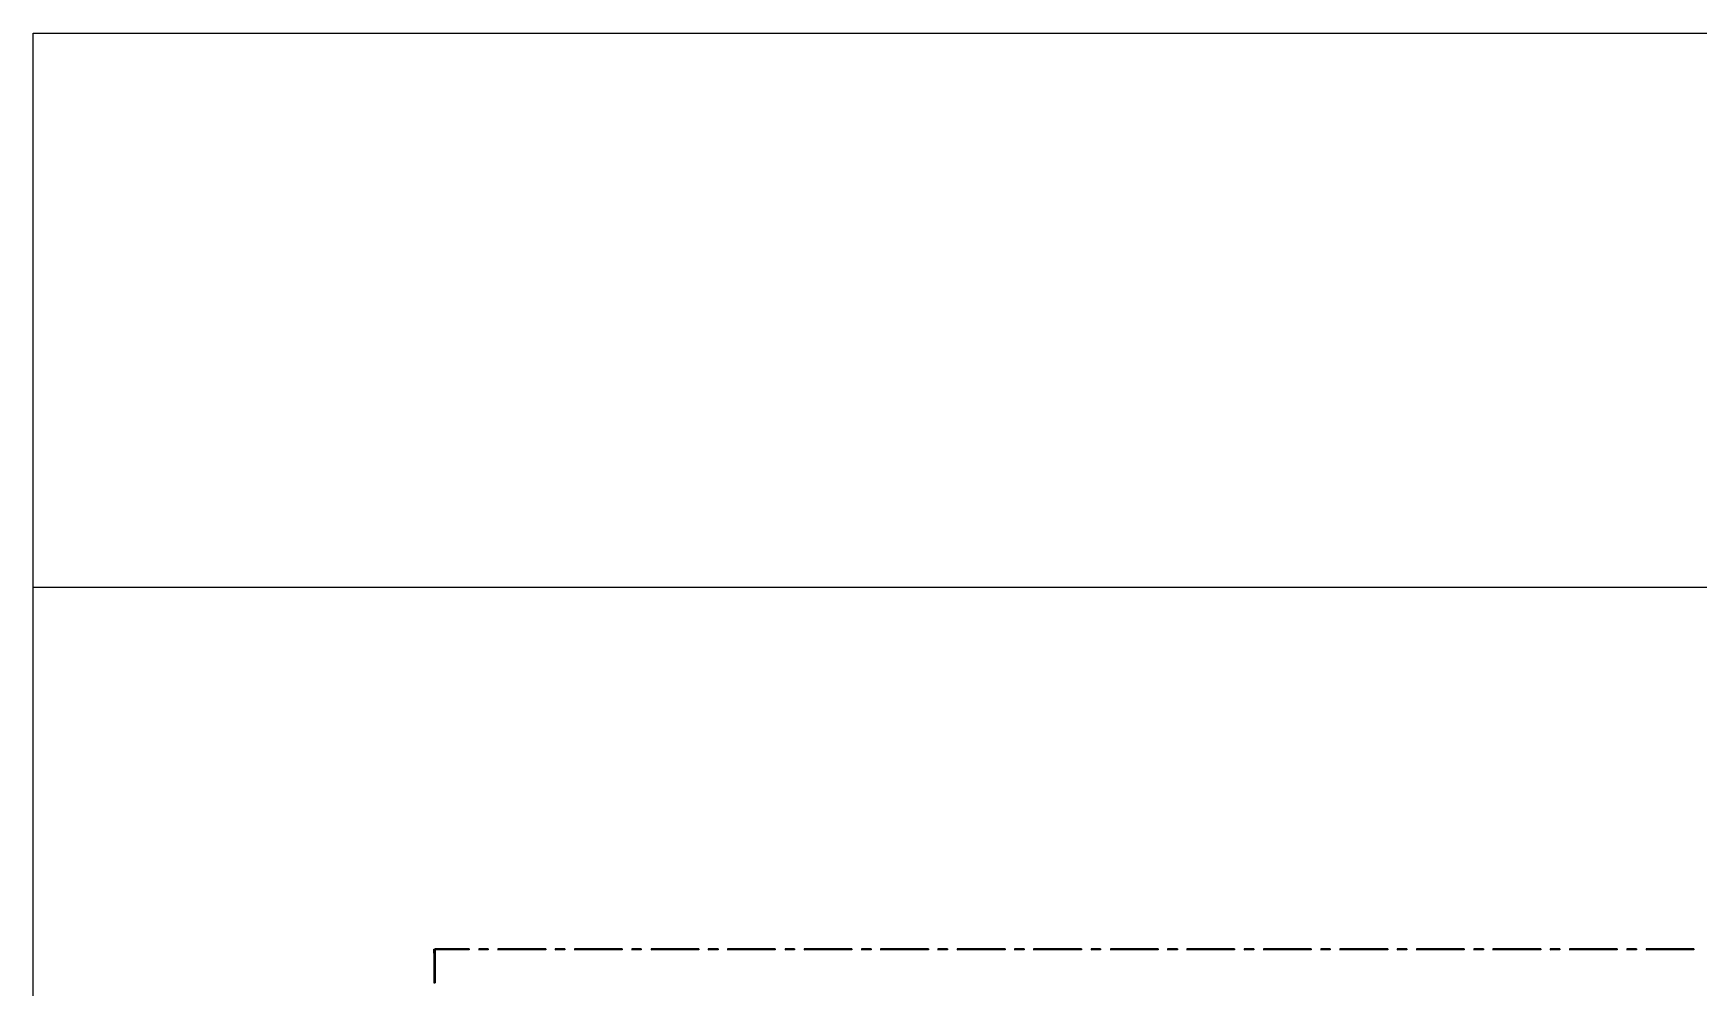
# Model space of a CAD drawing. Header units: feet. Extents: x 2272 to 4893, y 337 to 2916.
# Drawn here: x 2720 to 3261, y 2606 to 2916 of the extents above; entities that cross this region are included whole.
import ezdxf

# ---------------------------------------------------------------- set-up
doc = ezdxf.new("R2010")
doc.units = ezdxf.units.FT

msp = doc.modelspace()

# ---------------------------------------------------------------- hatches: boundary and pattern name
at = {"true_color": 0x999999, "transparency": 33554687}
h = msp.add_hatch(color=253, dxfattribs=at)
h.paths.add_polyline_path([(2850.24, 2607.149), (2850.664, 2607.149), (2850.24, 2618.092)])
h.paths.add_polyline_path([(2850.664, 2607.149), (2850.24, 2618.092), (2850.664, 2618.092)])
h = msp.add_hatch(color=253, dxfattribs=at)
h.paths.add_polyline_path([(2850.24, 2607.149), (2850.664, 2607.149), (2850.24, 2618.092)])
h.paths.add_polyline_path([(2850.664, 2607.149), (2850.24, 2618.092), (2850.664, 2618.092)])
h = msp.add_hatch(color=253, dxfattribs=at)
h.paths.add_polyline_path([(2850.501, 2618.255), (2850.501, 2617.863), (2861.705, 2618.255)])
h.paths.add_polyline_path([(2850.501, 2617.863), (2861.705, 2618.255), (2861.705, 2617.863)])
h = msp.add_hatch(color=253, dxfattribs=at)
h.paths.add_polyline_path([(2850.501, 2618.255), (2850.501, 2617.863), (2861.705, 2618.255)])
h.paths.add_polyline_path([(2850.501, 2617.863), (2861.705, 2618.255), (2861.705, 2617.863)])
h = msp.add_hatch(color=253, dxfattribs=at)
h.paths.add_polyline_path([(2864.808, 2618.255), (2864.808, 2617.863), (2867.911, 2618.255)])
h.paths.add_polyline_path([(2864.808, 2617.863), (2867.911, 2618.255), (2867.911, 2617.863)])
h = msp.add_hatch(color=253, dxfattribs=at)
h.paths.add_polyline_path([(2864.808, 2618.255), (2864.808, 2617.863), (2867.911, 2618.255)])
h.paths.add_polyline_path([(2864.808, 2617.863), (2867.911, 2618.255), (2867.911, 2617.863)])
h = msp.add_hatch(color=253, dxfattribs=at)
h.paths.add_polyline_path([(2870.981, 2618.255), (2870.981, 2617.863), (2886.529, 2618.255)])
h.paths.add_polyline_path([(2870.981, 2617.863), (2886.529, 2618.255), (2886.529, 2617.863)])
h = msp.add_hatch(color=253, dxfattribs=at)
h.paths.add_polyline_path([(2870.981, 2618.255), (2870.981, 2617.863), (2886.529, 2618.255)])
h.paths.add_polyline_path([(2870.981, 2617.863), (2886.529, 2618.255), (2886.529, 2617.863)])
h = msp.add_hatch(color=253, dxfattribs=at)
h.paths.add_polyline_path([(2889.633, 2618.255), (2889.633, 2617.863), (2892.736, 2618.255)])
h.paths.add_polyline_path([(2889.633, 2617.863), (2892.736, 2618.255), (2892.736, 2617.863)])
h = msp.add_hatch(color=253, dxfattribs=at)
h.paths.add_polyline_path([(2889.633, 2618.255), (2889.633, 2617.863), (2892.736, 2618.255)])
h.paths.add_polyline_path([(2889.633, 2617.863), (2892.736, 2618.255), (2892.736, 2617.863)])
h = msp.add_hatch(color=253, dxfattribs=at)
h.paths.add_polyline_path([(2895.839, 2618.255), (2895.839, 2617.863), (2911.387, 2618.255)])
h.paths.add_polyline_path([(2895.839, 2617.863), (2911.387, 2618.255), (2911.387, 2617.863)])
h = msp.add_hatch(color=253, dxfattribs=at)
h.paths.add_polyline_path([(2895.839, 2618.255), (2895.839, 2617.863), (2911.387, 2618.255)])
h.paths.add_polyline_path([(2895.839, 2617.863), (2911.387, 2618.255), (2911.387, 2617.863)])
h = msp.add_hatch(color=253, dxfattribs=at)
h.paths.add_polyline_path([(2914.457, 2618.255), (2914.457, 2617.863), (2917.56, 2618.255)])
h.paths.add_polyline_path([(2914.457, 2617.863), (2917.56, 2618.255), (2917.56, 2617.863)])
h = msp.add_hatch(color=253, dxfattribs=at)
h.paths.add_polyline_path([(2914.457, 2618.255), (2914.457, 2617.863), (2917.56, 2618.255)])
h.paths.add_polyline_path([(2914.457, 2617.863), (2917.56, 2618.255), (2917.56, 2617.863)])
h = msp.add_hatch(color=253, dxfattribs=at)
h.paths.add_polyline_path([(2920.729, 2618.255), (2920.729, 2617.863), (2936.212, 2618.255)])
h.paths.add_polyline_path([(2920.729, 2617.863), (2936.212, 2618.255), (2936.212, 2617.863)])
h = msp.add_hatch(color=253, dxfattribs=at)
h.paths.add_polyline_path([(2920.729, 2618.255), (2920.729, 2617.863), (2936.212, 2618.255)])
h.paths.add_polyline_path([(2920.729, 2617.863), (2936.212, 2618.255), (2936.212, 2617.863)])
h = msp.add_hatch(color=253, dxfattribs=at)
h.paths.add_polyline_path([(2939.315, 2618.255), (2939.315, 2617.863), (2942.483, 2618.255)])
h.paths.add_polyline_path([(2939.315, 2617.863), (2942.483, 2618.255), (2942.483, 2617.863)])
h = msp.add_hatch(color=253, dxfattribs=at)
h.paths.add_polyline_path([(2939.315, 2618.255), (2939.315, 2617.863), (2942.483, 2618.255)])
h.paths.add_polyline_path([(2939.315, 2617.863), (2942.483, 2618.255), (2942.483, 2617.863)])
h = msp.add_hatch(color=253, dxfattribs=at)
h.paths.add_polyline_path([(2945.586, 2618.255), (2945.586, 2617.863), (2961.036, 2618.255)])
h.paths.add_polyline_path([(2945.586, 2617.863), (2961.036, 2618.255), (2961.036, 2617.863)])
h = msp.add_hatch(color=253, dxfattribs=at)
h.paths.add_polyline_path([(2945.586, 2618.255), (2945.586, 2617.863), (2961.036, 2618.255)])
h.paths.add_polyline_path([(2945.586, 2617.863), (2961.036, 2618.255), (2961.036, 2617.863)])
h = msp.add_hatch(color=253, dxfattribs=at)
h.paths.add_polyline_path([(2964.237, 2618.255), (2964.237, 2617.863), (2967.308, 2618.255)])
h.paths.add_polyline_path([(2964.237, 2617.863), (2967.308, 2618.255), (2967.308, 2617.863)])
h = msp.add_hatch(color=253, dxfattribs=at)
h.paths.add_polyline_path([(2964.237, 2618.255), (2964.237, 2617.863), (2967.308, 2618.255)])
h.paths.add_polyline_path([(2964.237, 2617.863), (2967.308, 2618.255), (2967.308, 2617.863)])
h = msp.add_hatch(color=253, dxfattribs=at)
h.paths.add_polyline_path([(2970.411, 2618.255), (2970.411, 2617.863), (2985.959, 2618.255)])
h.paths.add_polyline_path([(2970.411, 2617.863), (2985.959, 2618.255), (2985.959, 2617.863)])
h = msp.add_hatch(color=253, dxfattribs=at)
h.paths.add_polyline_path([(2970.411, 2618.255), (2970.411, 2617.863), (2985.959, 2618.255)])
h.paths.add_polyline_path([(2970.411, 2617.863), (2985.959, 2618.255), (2985.959, 2617.863)])
h = msp.add_hatch(color=253, dxfattribs=at)
h.paths.add_polyline_path([(2989.062, 2618.255), (2989.062, 2617.863), (2992.165, 2618.255)])
h.paths.add_polyline_path([(2989.062, 2617.863), (2992.165, 2618.255), (2992.165, 2617.863)])
h = msp.add_hatch(color=253, dxfattribs=at)
h.paths.add_polyline_path([(2989.062, 2618.255), (2989.062, 2617.863), (2992.165, 2618.255)])
h.paths.add_polyline_path([(2989.062, 2617.863), (2992.165, 2618.255), (2992.165, 2617.863)])
h = msp.add_hatch(color=253, dxfattribs=at)
h.paths.add_polyline_path([(2995.236, 2618.255), (2995.236, 2617.863), (3010.817, 2618.255)])
h.paths.add_polyline_path([(2995.236, 2617.863), (3010.817, 2618.255), (3010.817, 2617.863)])
h = msp.add_hatch(color=253, dxfattribs=at)
h.paths.add_polyline_path([(2995.236, 2618.255), (2995.236, 2617.863), (3010.817, 2618.255)])
h.paths.add_polyline_path([(2995.236, 2617.863), (3010.817, 2618.255), (3010.817, 2617.863)])
h = msp.add_hatch(color=253, dxfattribs=at)
h.paths.add_polyline_path([(3013.887, 2618.255), (3013.887, 2617.863), (3016.99, 2618.255)])
h.paths.add_polyline_path([(3013.887, 2617.863), (3016.99, 2618.255), (3016.99, 2617.863)])
h = msp.add_hatch(color=253, dxfattribs=at)
h.paths.add_polyline_path([(3013.887, 2618.255), (3013.887, 2617.863), (3016.99, 2618.255)])
h.paths.add_polyline_path([(3013.887, 2617.863), (3016.99, 2618.255), (3016.99, 2617.863)])
h = msp.add_hatch(color=253, dxfattribs=at)
h.paths.add_polyline_path([(3020.093, 2618.255), (3020.093, 2617.863), (3035.641, 2618.255)])
h.paths.add_polyline_path([(3020.093, 2617.863), (3035.641, 2618.255), (3035.641, 2617.863)])
h = msp.add_hatch(color=253, dxfattribs=at)
h.paths.add_polyline_path([(3020.093, 2618.255), (3020.093, 2617.863), (3035.641, 2618.255)])
h.paths.add_polyline_path([(3020.093, 2617.863), (3035.641, 2618.255), (3035.641, 2617.863)])
h = msp.add_hatch(color=253, dxfattribs=at)
h.paths.add_polyline_path([(3038.744, 2618.255), (3038.744, 2617.863), (3041.815, 2618.255)])
h.paths.add_polyline_path([(3038.744, 2617.863), (3041.815, 2618.255), (3041.815, 2617.863)])
h = msp.add_hatch(color=253, dxfattribs=at)
h.paths.add_polyline_path([(3038.744, 2618.255), (3038.744, 2617.863), (3041.815, 2618.255)])
h.paths.add_polyline_path([(3038.744, 2617.863), (3041.815, 2618.255), (3041.815, 2617.863)])
h = msp.add_hatch(color=253, dxfattribs=at)
h.paths.add_polyline_path([(3044.918, 2618.255), (3044.918, 2617.863), (3060.466, 2618.255)])
h.paths.add_polyline_path([(3044.918, 2617.863), (3060.466, 2618.255), (3060.466, 2617.863)])
h = msp.add_hatch(color=253, dxfattribs=at)
h.paths.add_polyline_path([(3044.918, 2618.255), (3044.918, 2617.863), (3060.466, 2618.255)])
h.paths.add_polyline_path([(3044.918, 2617.863), (3060.466, 2618.255), (3060.466, 2617.863)])
h = msp.add_hatch(color=253, dxfattribs=at)
h.paths.add_polyline_path([(3063.569, 2618.255), (3063.569, 2617.863), (3066.672, 2618.255)])
h.paths.add_polyline_path([(3063.569, 2617.863), (3066.672, 2618.255), (3066.672, 2617.863)])
h = msp.add_hatch(color=253, dxfattribs=at)
h.paths.add_polyline_path([(3063.569, 2618.255), (3063.569, 2617.863), (3066.672, 2618.255)])
h.paths.add_polyline_path([(3063.569, 2617.863), (3066.672, 2618.255), (3066.672, 2617.863)])
h = msp.add_hatch(color=253, dxfattribs=at)
h.paths.add_polyline_path([(3069.841, 2618.255), (3069.841, 2617.863), (3085.324, 2618.255)])
h.paths.add_polyline_path([(3069.841, 2617.863), (3085.324, 2618.255), (3085.324, 2617.863)])
h = msp.add_hatch(color=253, dxfattribs=at)
h.paths.add_polyline_path([(3069.841, 2618.255), (3069.841, 2617.863), (3085.324, 2618.255)])
h.paths.add_polyline_path([(3069.841, 2617.863), (3085.324, 2618.255), (3085.324, 2617.863)])
h = msp.add_hatch(color=253, dxfattribs=at)
h.paths.add_polyline_path([(3088.394, 2618.255), (3088.394, 2617.863), (3091.595, 2618.255)])
h.paths.add_polyline_path([(3088.394, 2617.863), (3091.595, 2618.255), (3091.595, 2617.863)])
h = msp.add_hatch(color=253, dxfattribs=at)
h.paths.add_polyline_path([(3088.394, 2618.255), (3088.394, 2617.863), (3091.595, 2618.255)])
h.paths.add_polyline_path([(3088.394, 2617.863), (3091.595, 2618.255), (3091.595, 2617.863)])
h = msp.add_hatch(color=253, dxfattribs=at)
h.paths.add_polyline_path([(3094.666, 2618.255), (3094.666, 2617.863), (3110.148, 2618.255)])
h.paths.add_polyline_path([(3094.666, 2617.863), (3110.148, 2618.255), (3110.148, 2617.863)])
h = msp.add_hatch(color=253, dxfattribs=at)
h.paths.add_polyline_path([(3094.666, 2618.255), (3094.666, 2617.863), (3110.148, 2618.255)])
h.paths.add_polyline_path([(3094.666, 2617.863), (3110.148, 2618.255), (3110.148, 2617.863)])
h = msp.add_hatch(color=253, dxfattribs=at)
h.paths.add_polyline_path([(3113.317, 2618.255), (3113.317, 2617.863), (3116.42, 2618.255)])
h.paths.add_polyline_path([(3113.317, 2617.863), (3116.42, 2618.255), (3116.42, 2617.863)])
h = msp.add_hatch(color=253, dxfattribs=at)
h.paths.add_polyline_path([(3113.317, 2618.255), (3113.317, 2617.863), (3116.42, 2618.255)])
h.paths.add_polyline_path([(3113.317, 2617.863), (3116.42, 2618.255), (3116.42, 2617.863)])
h = msp.add_hatch(color=253, dxfattribs=at)
h.paths.add_polyline_path([(3119.523, 2618.255), (3119.523, 2617.863), (3135.071, 2618.255)])
h.paths.add_polyline_path([(3119.523, 2617.863), (3135.071, 2618.255), (3135.071, 2617.863)])
h = msp.add_hatch(color=253, dxfattribs=at)
h.paths.add_polyline_path([(3119.523, 2618.255), (3119.523, 2617.863), (3135.071, 2618.255)])
h.paths.add_polyline_path([(3119.523, 2617.863), (3135.071, 2618.255), (3135.071, 2617.863)])
h = msp.add_hatch(color=253, dxfattribs=at)
h.paths.add_polyline_path([(3138.142, 2618.255), (3138.142, 2617.863), (3141.245, 2618.255)])
h.paths.add_polyline_path([(3138.142, 2617.863), (3141.245, 2618.255), (3141.245, 2617.863)])
h = msp.add_hatch(color=253, dxfattribs=at)
h.paths.add_polyline_path([(3138.142, 2618.255), (3138.142, 2617.863), (3141.245, 2618.255)])
h.paths.add_polyline_path([(3138.142, 2617.863), (3141.245, 2618.255), (3141.245, 2617.863)])
h = msp.add_hatch(color=253, dxfattribs=at)
h.paths.add_polyline_path([(3144.348, 2618.255), (3144.348, 2617.863), (3159.896, 2618.255)])
h.paths.add_polyline_path([(3144.348, 2617.863), (3159.896, 2618.255), (3159.896, 2617.863)])
h = msp.add_hatch(color=253, dxfattribs=at)
h.paths.add_polyline_path([(3144.348, 2618.255), (3144.348, 2617.863), (3159.896, 2618.255)])
h.paths.add_polyline_path([(3144.348, 2617.863), (3159.896, 2618.255), (3159.896, 2617.863)])
h = msp.add_hatch(color=253, dxfattribs=at)
h.paths.add_polyline_path([(3162.999, 2618.255), (3162.999, 2617.863), (3166.069, 2618.255)])
h.paths.add_polyline_path([(3162.999, 2617.863), (3166.069, 2618.255), (3166.069, 2617.863)])
h = msp.add_hatch(color=253, dxfattribs=at)
h.paths.add_polyline_path([(3162.999, 2618.255), (3162.999, 2617.863), (3166.069, 2618.255)])
h.paths.add_polyline_path([(3162.999, 2617.863), (3166.069, 2618.255), (3166.069, 2617.863)])
h = msp.add_hatch(color=253, dxfattribs=at)
h.paths.add_polyline_path([(3169.172, 2618.255), (3169.172, 2617.863), (3184.721, 2618.255)])
h.paths.add_polyline_path([(3169.172, 2617.863), (3184.721, 2618.255), (3184.721, 2617.863)])
h = msp.add_hatch(color=253, dxfattribs=at)
h.paths.add_polyline_path([(3169.172, 2618.255), (3169.172, 2617.863), (3184.721, 2618.255)])
h.paths.add_polyline_path([(3169.172, 2617.863), (3184.721, 2618.255), (3184.721, 2617.863)])
h = msp.add_hatch(color=253, dxfattribs=at)
h.paths.add_polyline_path([(3187.824, 2618.255), (3187.824, 2617.863), (3190.927, 2618.255)])
h.paths.add_polyline_path([(3187.824, 2617.863), (3190.927, 2618.255), (3190.927, 2617.863)])
h = msp.add_hatch(color=253, dxfattribs=at)
h.paths.add_polyline_path([(3187.824, 2618.255), (3187.824, 2617.863), (3190.927, 2618.255)])
h.paths.add_polyline_path([(3187.824, 2617.863), (3190.927, 2618.255), (3190.927, 2617.863)])
h = msp.add_hatch(color=253, dxfattribs=at)
h.paths.add_polyline_path([(3194.03, 2618.255), (3194.03, 2617.863), (3209.578, 2618.255)])
h.paths.add_polyline_path([(3194.03, 2617.863), (3209.578, 2618.255), (3209.578, 2617.863)])
h = msp.add_hatch(color=253, dxfattribs=at)
h.paths.add_polyline_path([(3194.03, 2618.255), (3194.03, 2617.863), (3209.578, 2618.255)])
h.paths.add_polyline_path([(3194.03, 2617.863), (3209.578, 2618.255), (3209.578, 2617.863)])
h = msp.add_hatch(color=253, dxfattribs=at)
h.paths.add_polyline_path([(3212.649, 2618.255), (3212.649, 2617.863), (3215.752, 2618.255)])
h.paths.add_polyline_path([(3212.649, 2617.863), (3215.752, 2618.255), (3215.752, 2617.863)])
h = msp.add_hatch(color=253, dxfattribs=at)
h.paths.add_polyline_path([(3212.649, 2618.255), (3212.649, 2617.863), (3215.752, 2618.255)])
h.paths.add_polyline_path([(3212.649, 2617.863), (3215.752, 2618.255), (3215.752, 2617.863)])
h = msp.add_hatch(color=253, dxfattribs=at)
h.paths.add_polyline_path([(3218.92, 2618.255), (3218.92, 2617.863), (3234.403, 2618.255)])
h.paths.add_polyline_path([(3218.92, 2617.863), (3234.403, 2618.255), (3234.403, 2617.863)])
h = msp.add_hatch(color=253, dxfattribs=at)
h.paths.add_polyline_path([(3218.92, 2618.255), (3218.92, 2617.863), (3234.403, 2618.255)])
h.paths.add_polyline_path([(3218.92, 2617.863), (3234.403, 2618.255), (3234.403, 2617.863)])
h = msp.add_hatch(color=253, dxfattribs=at)
h.paths.add_polyline_path([(3237.506, 2618.255), (3237.506, 2617.863), (3240.674, 2618.255)])
h.paths.add_polyline_path([(3237.506, 2617.863), (3240.674, 2618.255), (3240.674, 2617.863)])
h = msp.add_hatch(color=253, dxfattribs=at)
h.paths.add_polyline_path([(3237.506, 2618.255), (3237.506, 2617.863), (3240.674, 2618.255)])
h.paths.add_polyline_path([(3237.506, 2617.863), (3240.674, 2618.255), (3240.674, 2617.863)])
h = msp.add_hatch(color=253, dxfattribs=at)
h.paths.add_polyline_path([(3243.777, 2618.255), (3243.777, 2617.863), (3259.228, 2618.255)])
h.paths.add_polyline_path([(3243.777, 2617.863), (3259.228, 2618.255), (3259.228, 2617.863)])
h = msp.add_hatch(color=253, dxfattribs=at)
h.paths.add_polyline_path([(3243.777, 2618.255), (3243.777, 2617.863), (3259.228, 2618.255)])
h.paths.add_polyline_path([(3243.777, 2617.863), (3259.228, 2618.255), (3259.228, 2617.863)])

# ---------------------------------------------------------------- linework, layer by layer
for p, q in [((2720.204, 827.307), (2720.204, 2915.521)), ((2720.204, 2915.521), (3269.716, 2915.521)), ((4892.649, 2735.521), (2720.204, 2735.521))]:
    msp.add_line(p, q)
at = {"color": 253, "linetype": 'Continuous', "lineweight": -2, "true_color": 0x999999, "transparency": 33554687}
for points in [[(2850.24, 2607.149), (2850.664, 2607.149), (2850.24, 2618.092)], [(2850.664, 2607.149), (2850.24, 2618.092), (2850.664, 2618.092)], [(2850.24, 2607.149), (2850.664, 2607.149), (2850.24, 2618.092)], [(2850.664, 2607.149), (2850.24, 2618.092), (2850.664, 2618.092)], [(2850.501, 2618.255), (2850.501, 2617.863), (2861.705, 2618.255)], [(2850.501, 2617.863), (2861.705, 2618.255), (2861.705, 2617.863)], [(2850.501, 2618.255), (2850.501, 2617.863), (2861.705, 2618.255)], [(2850.501, 2617.863), (2861.705, 2618.255), (2861.705, 2617.863)], [(2864.808, 2618.255), (2864.808, 2617.863), (2867.911, 2618.255)], [(2864.808, 2617.863), (2867.911, 2618.255), (2867.911, 2617.863)], [(2864.808, 2618.255), (2864.808, 2617.863), (2867.911, 2618.255)], [(2864.808, 2617.863), (2867.911, 2618.255), (2867.911, 2617.863)], [(2870.981, 2618.255), (2870.981, 2617.863), (2886.529, 2618.255)], [(2870.981, 2617.863), (2886.529, 2618.255), (2886.529, 2617.863)], [(2870.981, 2618.255), (2870.981, 2617.863), (2886.529, 2618.255)], [(2870.981, 2617.863), (2886.529, 2618.255), (2886.529, 2617.863)], [(2889.633, 2618.255), (2889.633, 2617.863), (2892.736, 2618.255)], [(2889.633, 2617.863), (2892.736, 2618.255), (2892.736, 2617.863)], [(2889.633, 2618.255), (2889.633, 2617.863), (2892.736, 2618.255)], [(2889.633, 2617.863), (2892.736, 2618.255), (2892.736, 2617.863)], [(2895.839, 2618.255), (2895.839, 2617.863), (2911.387, 2618.255)], [(2895.839, 2617.863), (2911.387, 2618.255), (2911.387, 2617.863)], [(2895.839, 2618.255), (2895.839, 2617.863), (2911.387, 2618.255)], [(2895.839, 2617.863), (2911.387, 2618.255), (2911.387, 2617.863)], [(2914.457, 2618.255), (2914.457, 2617.863), (2917.56, 2618.255)], [(2914.457, 2617.863), (2917.56, 2618.255), (2917.56, 2617.863)], [(2914.457, 2618.255), (2914.457, 2617.863), (2917.56, 2618.255)], [(2914.457, 2617.863), (2917.56, 2618.255), (2917.56, 2617.863)], [(2920.729, 2618.255), (2920.729, 2617.863), (2936.212, 2618.255)], [(2920.729, 2617.863), (2936.212, 2618.255), (2936.212, 2617.863)], [(2920.729, 2618.255), (2920.729, 2617.863), (2936.212, 2618.255)], [(2920.729, 2617.863), (2936.212, 2618.255), (2936.212, 2617.863)], [(2939.315, 2618.255), (2939.315, 2617.863), (2942.483, 2618.255)], [(2939.315, 2617.863), (2942.483, 2618.255), (2942.483, 2617.863)], [(2939.315, 2618.255), (2939.315, 2617.863), (2942.483, 2618.255)], [(2939.315, 2617.863), (2942.483, 2618.255), (2942.483, 2617.863)], [(2945.586, 2618.255), (2945.586, 2617.863), (2961.036, 2618.255)], [(2945.586, 2617.863), (2961.036, 2618.255), (2961.036, 2617.863)], [(2945.586, 2618.255), (2945.586, 2617.863), (2961.036, 2618.255)], [(2945.586, 2617.863), (2961.036, 2618.255), (2961.036, 2617.863)], [(2964.237, 2618.255), (2964.237, 2617.863), (2967.308, 2618.255)], [(2964.237, 2617.863), (2967.308, 2618.255), (2967.308, 2617.863)], [(2964.237, 2618.255), (2964.237, 2617.863), (2967.308, 2618.255)], [(2964.237, 2617.863), (2967.308, 2618.255), (2967.308, 2617.863)], [(2970.411, 2618.255), (2970.411, 2617.863), (2985.959, 2618.255)], [(2970.411, 2617.863), (2985.959, 2618.255), (2985.959, 2617.863)], [(2970.411, 2618.255), (2970.411, 2617.863), (2985.959, 2618.255)], [(2970.411, 2617.863), (2985.959, 2618.255), (2985.959, 2617.863)], [(2989.062, 2618.255), (2989.062, 2617.863), (2992.165, 2618.255)], [(2989.062, 2617.863), (2992.165, 2618.255), (2992.165, 2617.863)], [(2989.062, 2618.255), (2989.062, 2617.863), (2992.165, 2618.255)], [(2989.062, 2617.863), (2992.165, 2618.255), (2992.165, 2617.863)], [(2995.236, 2618.255), (2995.236, 2617.863), (3010.817, 2618.255)], [(2995.236, 2617.863), (3010.817, 2618.255), (3010.817, 2617.863)], [(2995.236, 2618.255), (2995.236, 2617.863), (3010.817, 2618.255)], [(2995.236, 2617.863), (3010.817, 2618.255), (3010.817, 2617.863)], [(3013.887, 2618.255), (3013.887, 2617.863), (3016.99, 2618.255)], [(3013.887, 2617.863), (3016.99, 2618.255), (3016.99, 2617.863)], [(3013.887, 2618.255), (3013.887, 2617.863), (3016.99, 2618.255)], [(3013.887, 2617.863), (3016.99, 2618.255), (3016.99, 2617.863)], [(3020.093, 2618.255), (3020.093, 2617.863), (3035.641, 2618.255)], [(3020.093, 2617.863), (3035.641, 2618.255), (3035.641, 2617.863)], [(3020.093, 2618.255), (3020.093, 2617.863), (3035.641, 2618.255)], [(3020.093, 2617.863), (3035.641, 2618.255), (3035.641, 2617.863)], [(3038.744, 2618.255), (3038.744, 2617.863), (3041.815, 2618.255)], [(3038.744, 2617.863), (3041.815, 2618.255), (3041.815, 2617.863)], [(3038.744, 2618.255), (3038.744, 2617.863), (3041.815, 2618.255)], [(3038.744, 2617.863), (3041.815, 2618.255), (3041.815, 2617.863)], [(3044.918, 2618.255), (3044.918, 2617.863), (3060.466, 2618.255)], [(3044.918, 2617.863), (3060.466, 2618.255), (3060.466, 2617.863)], [(3044.918, 2618.255), (3044.918, 2617.863), (3060.466, 2618.255)], [(3044.918, 2617.863), (3060.466, 2618.255), (3060.466, 2617.863)], [(3063.569, 2618.255), (3063.569, 2617.863), (3066.672, 2618.255)], [(3063.569, 2617.863), (3066.672, 2618.255), (3066.672, 2617.863)], [(3063.569, 2618.255), (3063.569, 2617.863), (3066.672, 2618.255)], [(3063.569, 2617.863), (3066.672, 2618.255), (3066.672, 2617.863)], [(3069.841, 2618.255), (3069.841, 2617.863), (3085.324, 2618.255)], [(3069.841, 2617.863), (3085.324, 2618.255), (3085.324, 2617.863)], [(3069.841, 2618.255), (3069.841, 2617.863), (3085.324, 2618.255)], [(3069.841, 2617.863), (3085.324, 2618.255), (3085.324, 2617.863)], [(3088.394, 2618.255), (3088.394, 2617.863), (3091.595, 2618.255)], [(3088.394, 2617.863), (3091.595, 2618.255), (3091.595, 2617.863)], [(3088.394, 2618.255), (3088.394, 2617.863), (3091.595, 2618.255)], [(3088.394, 2617.863), (3091.595, 2618.255), (3091.595, 2617.863)], [(3094.666, 2618.255), (3094.666, 2617.863), (3110.148, 2618.255)], [(3094.666, 2617.863), (3110.148, 2618.255), (3110.148, 2617.863)], [(3094.666, 2618.255), (3094.666, 2617.863), (3110.148, 2618.255)], [(3094.666, 2617.863), (3110.148, 2618.255), (3110.148, 2617.863)], [(3113.317, 2618.255), (3113.317, 2617.863), (3116.42, 2618.255)], [(3113.317, 2617.863), (3116.42, 2618.255), (3116.42, 2617.863)], [(3113.317, 2618.255), (3113.317, 2617.863), (3116.42, 2618.255)], [(3113.317, 2617.863), (3116.42, 2618.255), (3116.42, 2617.863)], [(3119.523, 2618.255), (3119.523, 2617.863), (3135.071, 2618.255)], [(3119.523, 2617.863), (3135.071, 2618.255), (3135.071, 2617.863)], [(3119.523, 2618.255), (3119.523, 2617.863), (3135.071, 2618.255)], [(3119.523, 2617.863), (3135.071, 2618.255), (3135.071, 2617.863)], [(3138.142, 2618.255), (3138.142, 2617.863), (3141.245, 2618.255)], [(3138.142, 2617.863), (3141.245, 2618.255), (3141.245, 2617.863)], [(3138.142, 2618.255), (3138.142, 2617.863), (3141.245, 2618.255)], [(3138.142, 2617.863), (3141.245, 2618.255), (3141.245, 2617.863)], [(3144.348, 2618.255), (3144.348, 2617.863), (3159.896, 2618.255)], [(3144.348, 2617.863), (3159.896, 2618.255), (3159.896, 2617.863)], [(3144.348, 2618.255), (3144.348, 2617.863), (3159.896, 2618.255)], [(3144.348, 2617.863), (3159.896, 2618.255), (3159.896, 2617.863)], [(3162.999, 2618.255), (3162.999, 2617.863), (3166.069, 2618.255)], [(3162.999, 2617.863), (3166.069, 2618.255), (3166.069, 2617.863)], [(3162.999, 2618.255), (3162.999, 2617.863), (3166.069, 2618.255)], [(3162.999, 2617.863), (3166.069, 2618.255), (3166.069, 2617.863)], [(3169.172, 2618.255), (3169.172, 2617.863), (3184.721, 2618.255)], [(3169.172, 2617.863), (3184.721, 2618.255), (3184.721, 2617.863)], [(3169.172, 2618.255), (3169.172, 2617.863), (3184.721, 2618.255)], [(3169.172, 2617.863), (3184.721, 2618.255), (3184.721, 2617.863)], [(3187.824, 2618.255), (3187.824, 2617.863), (3190.927, 2618.255)], [(3187.824, 2617.863), (3190.927, 2618.255), (3190.927, 2617.863)], [(3187.824, 2618.255), (3187.824, 2617.863), (3190.927, 2618.255)], [(3187.824, 2617.863), (3190.927, 2618.255), (3190.927, 2617.863)], [(3194.03, 2618.255), (3194.03, 2617.863), (3209.578, 2618.255)], [(3194.03, 2617.863), (3209.578, 2618.255), (3209.578, 2617.863)], [(3194.03, 2618.255), (3194.03, 2617.863), (3209.578, 2618.255)], [(3194.03, 2617.863), (3209.578, 2618.255), (3209.578, 2617.863)], [(3212.649, 2618.255), (3212.649, 2617.863), (3215.752, 2618.255)], [(3212.649, 2617.863), (3215.752, 2618.255), (3215.752, 2617.863)], [(3212.649, 2618.255), (3212.649, 2617.863), (3215.752, 2618.255)], [(3212.649, 2617.863), (3215.752, 2618.255), (3215.752, 2617.863)], [(3218.92, 2618.255), (3218.92, 2617.863), (3234.403, 2618.255)], [(3218.92, 2617.863), (3234.403, 2618.255), (3234.403, 2617.863)], [(3218.92, 2618.255), (3218.92, 2617.863), (3234.403, 2618.255)], [(3218.92, 2617.863), (3234.403, 2618.255), (3234.403, 2617.863)], [(3237.506, 2618.255), (3237.506, 2617.863), (3240.674, 2618.255)], [(3237.506, 2617.863), (3240.674, 2618.255), (3240.674, 2617.863)], [(3237.506, 2618.255), (3237.506, 2617.863), (3240.674, 2618.255)], [(3237.506, 2617.863), (3240.674, 2618.255), (3240.674, 2617.863)], [(3243.777, 2618.255), (3243.777, 2617.863), (3259.228, 2618.255)], [(3243.777, 2617.863), (3259.228, 2618.255), (3259.228, 2617.863)], [(3243.777, 2618.255), (3243.777, 2617.863), (3259.228, 2618.255)], [(3243.777, 2617.863), (3259.228, 2618.255), (3259.228, 2617.863)]]:
    msp.add_lwpolyline(points, close=True, dxfattribs=at)
msp.add_lwpolyline([(2850.24, 2618.092), (2850.664, 2618.092), (2850.664, 2618.092)], dxfattribs=at)
msp.add_lwpolyline([(2850.24, 2618.092), (2850.664, 2618.092), (2850.664, 2618.092)], dxfattribs=at)

doc.saveas('drawing.dxf')
